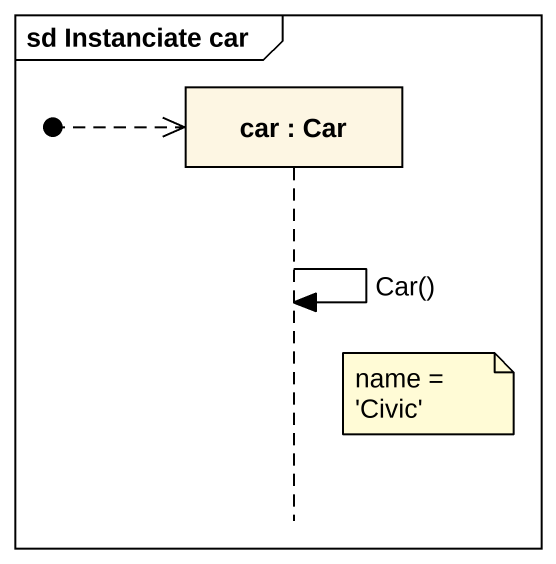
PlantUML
@startuml
mainframe sd Instanciate car
hide footbox
participant "car : Car" as car

[o-->> car
car -> car : Car()
note right of car : name = 'Civic'
@enduml
